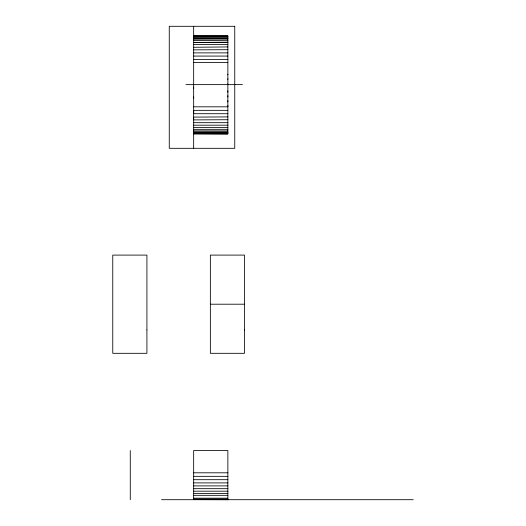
<?xml version="1.0" encoding="UTF-8"?>
<svg xmlns="http://www.w3.org/2000/svg" width="526" height="526" viewBox="0 0 526 526"><rect width="100%" height="100%" fill="white"/><g stroke="black" fill="none" stroke-linecap="round" stroke-linejoin="round"><path stroke-width="0.79" d="M193.66 118.403L193.66 119.902L227.863 119.718M193.66 117.101L227.863 116.904M193.66 98.224L193.66 97.001M193.66 88.414L193.66 87.184M193.66 47.281L227.863 46.932M193.66 42.501L227.863 42.218M193.66 40.561L227.863 40.311M193.66 38.944L227.863 38.812M193.66 499.582L227.863 499.7L227.863 450.591L193.66 450.591L193.66 499.7M227.863 133.9L193.66 133.722M227.863 105.588L227.863 106.817L193.66 106.817M227.863 101.906L227.863 100.683M227.863 97.001L227.863 95.771M227.863 92.096L227.863 90.866M227.863 84.627L227.863 83.969M227.863 79.38L227.863 78.801M227.863 74.718L227.863 74.337M227.863 49.694L193.66 49.865M227.863 44.427L193.66 44.592M193.66 35.801L227.863 35.84L227.863 133.939L193.66 133.906M193.66 36.051L227.863 36.018M193.66 36.636L227.863 36.603M193.66 37.576L227.863 37.543M193.66 38.845L227.863 38.845M193.66 42.363L227.863 42.363M193.66 52.883L227.863 52.876M193.66 56.072L227.863 56.078M193.66 59.425L227.863 59.425M193.66 62.403L227.863 62.403M185.915 84.627L242.46 84.627M227.863 110.348L193.66 110.355L193.66 113.708L227.863 113.715M193.66 122.676L227.863 122.689M193.66 125.201L227.863 125.188M193.66 127.43L227.863 127.41M193.66 129.343L227.863 129.317M193.66 130.908L227.863 130.941M193.66 132.177L227.863 132.177M193.66 132.21L227.863 132.21M193.66 133.104L227.863 133.144M210.354 304.206L244.511 304.206M193.66 472.802L227.863 472.802M193.66 476.339L227.863 476.339M193.66 479.699L227.863 479.686M193.66 482.894L227.863 482.894M193.66 485.899L227.863 485.899M193.66 488.674L227.863 488.674M193.66 491.185L227.863 491.185M193.66 493.414L227.863 493.414M193.66 495.328L227.863 495.328M193.66 498.188L227.863 498.188M193.66 499.121L227.863 499.121M161.554 499.7L413.239 499.7M193.66 26.3L193.66 148.312M130.277 450.591L130.277 499.7M146.918 329.953L146.918 353.314L112.761 353.314L112.761 255.097L146.918 255.097L146.918 329.953M244.511 329.953L244.511 353.314L210.354 353.314L210.354 255.097L244.511 255.097L244.511 329.953M234.747 26.3L169.26 26.3L169.26 148.312L234.747 148.312L234.747 26.3"/></g></svg>
